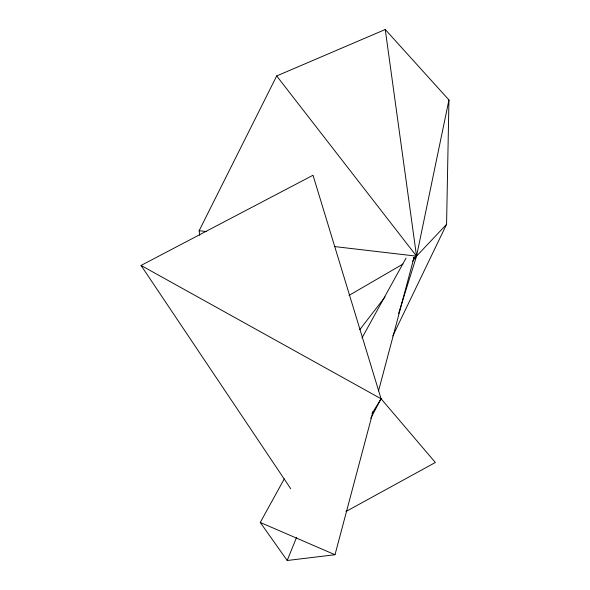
<?xml version="1.0" encoding="UTF-8"?>
<svg xmlns="http://www.w3.org/2000/svg" width="590" height="590" viewBox="0 0 590 590"><rect width="100%" height="100%" fill="white"/><g stroke="black" fill="none" stroke-linecap="round" stroke-linejoin="round"><path stroke-width="0.89" d="M392.807 335.953L446.571 224.333L448.946 99.961L385.248 29.5L276.688 75.948L199.14 230.705L199.663 235.27M448.946 99.961L416.54 256.163L398.516 313.74M284.247 478.933L260.256 522.452L287.183 560.5L335.002 554.733L373.094 411.422M378.529 390.949L414.018 257.424M287.183 560.5L296.527 537.49M370.741 418.295L381.074 398.774L313.017 175.252L141.054 265.441L290.759 488.778M362.017 337.908L406.009 258.125M371.973 413.664L381.074 398.774L141.054 265.441M359.753 329.677L385.056 296.925M412.609 261.259L416.54 256.163L446.571 224.333M348.992 295.428L403.029 264.018M413.361 258.014L416.54 256.163L385.248 29.5M345.947 511.523L435.354 462.486L381.074 398.774M199.14 230.705L206.448 231.56M334.331 246.539L416.54 256.163L276.688 75.948M260.256 522.452L335.002 554.733"/></g></svg>
